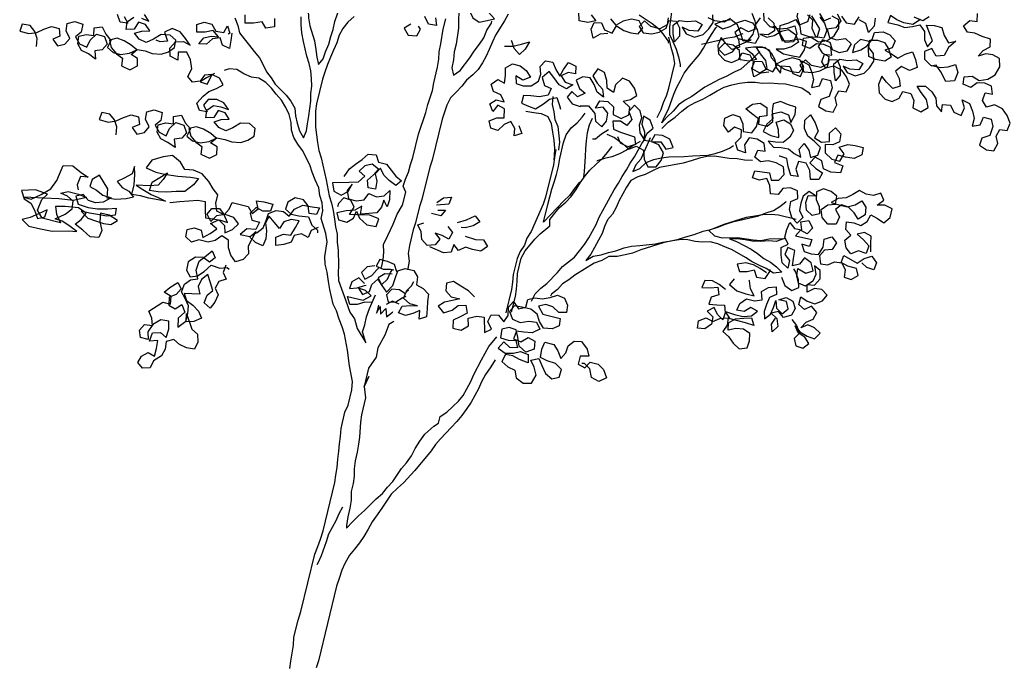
# Model space of a CAD drawing. Header units: inches. Extents: x 350994 to 353538, y 1581369 to 1583842.
# Drawn here: x 351258.71 to 351261.123, y 1582967.505 to 1582969.079 of the extents above; entities that cross this region are included whole.
import ezdxf

# ---------------------------------------------------------------- set-up
doc = ezdxf.new("R2010")
doc.units = ezdxf.units.IN
doc.header["$MEASUREMENT"] = 0
doc.linetypes.add('1', pattern=[0])
doc.layers.add('TREE', color=81, linetype='1')

# ---------------------------------------------------------------- blocks, each defined once
blk = doc.blocks.new('TREE_4')
at = {"color": 94}
for points in [[(696, 5814.8), (664.1, 5803.3), (638.1, 5780.2), (620.8, 5814.9), (626.6, 5846.7), (658.4, 5852.5), (678.6, 5826.4), (713.3, 5820.6), (724.9, 5855.3), (759.6, 5843.7), (791.4, 5840.8), (823.2, 5843.6), (837.7, 5872.5), (814.6, 5898.6), (779.9, 5898.6), (748.1, 5881.3), (722, 5858.2), (693.1, 5878.4)], [(606.4, 5875.6), (632.4, 5855.4), (600.6, 5840.9), (563, 5838.1), (551.4, 5875.7)], [(933.2, 5941.8), (936, 5910), (910, 5886.9), (869.5, 5887), (837.7, 5904.3), (820.3, 5875.4), (843.4, 5852.3), (881, 5858), (910, 5872.5), (936, 5895.6), (938.9, 5930.3), (970.7, 5936), (991, 5910), (999.6, 5875.3), (985.1, 5846.4), (970.7, 5881.1), (962, 5915.8), (982.3, 5941.8), (1017, 5944.6), (1051.7, 5956.2), (1083.5, 5947.5), (1071.9, 5915.7), (1034.3, 5909.9), (1002.5, 5915.7), (1025.6, 5892.6), (1063.2, 5886.8), (1097.9, 5907), (1115.3, 5935.9), (1126.9, 5967.7), (1118.3, 5999.5)], [(1196.3, 6002.3), (1173.2, 5979.2), (1132.7, 5976.3), (1100.9, 5982.2)], [(1280.2, 6045.6), (1300.4, 6016.7), (1314.9, 5984.9), (1285.9, 5964.6), (1248.3, 5973.3), (1228.1, 5947.3), (1251.2, 5921.3), (1262.7, 5889.5), (1233.8, 5872.2), (1202, 5892.4), (1176, 5912.7), (1170.2, 5875.1), (1181.7, 5840.4), (1213.5, 5820.1), (1245.3, 5817.2), (1271.3, 5837.4), (1280, 5869.2), (1314.7, 5869.2), (1335, 5843.2), (1337.8, 5811.4), (1375.4, 5802.6), (1401.4, 5828.6), (1387, 5860.5), (1358.1, 5883.6), (1335, 5906.8), (1369.7, 5915.4), (1401.5, 5898), (1424.6, 5874.9), (1436.2, 5843.1), (1462.2, 5822.8), (1459.3, 5854.6), (1494, 5860.4), (1514.2, 5834.3), (1548.9, 5828.5), (1554.7, 5863.2), (1537.4, 5895), (1572.1, 5886.3), (1592.3, 5857.4), (1606.7, 5828.5), (1606.7, 5793.8), (1638.5, 5808.2), (1644.3, 5842.9), (1679, 5842.8), (1693.5, 5813.9), (1690.5, 5773.4), (1658.7, 5753.2), (1655.8, 5721.4), (1690.5, 5709.8), (1722.3, 5712.7), (1731, 5747.4), (1716.6, 5776.3), (1725.3, 5808.1), (1757.1, 5811), (1762.9, 5845.7), (1742.7, 5874.6), (1716.7, 5897.7), (1679.1, 5906.5), (1647.3, 5889.1), (1624.2, 5912.3), (1627.1, 5947), (1658.9, 5949.8), (1647.3, 5981.7), (1615.5, 5987.5), (1583.7, 5981.7), (1560.6, 5955.7), (1525.9, 5961.5), (1523, 5993.3), (1554.8, 6004.9), (1589.5, 5993.3), (1624.2, 6007.7), (1650.3, 6033.7), (1661.9, 6071.3), (1653.2, 6106), (1621.4, 6114.7)], [(1329.4, 6060), (1338, 6028.2), (1369.8, 6007.9), (1413.2, 6007.9), (1445, 6019.4), (1473.9, 6036.7), (1491.2, 6004.9), (1485.4, 5967.3), (1450.7, 5955.8), (1418.9, 5990.5), (1392.9, 6013.7), (1372.7, 6005)], [(1411.3, 5814.8), (1379.5, 5803.3), (1353.4, 5780.2), (1336.1, 5814.9), (1341.9, 5846.7), (1373.7, 5852.5), (1393.9, 5826.4), (1428.6, 5820.6), (1440.2, 5855.3), (1474.9, 5843.7), (1506.7, 5840.8), (1538.5, 5843.6), (1553, 5872.5), (1529.9, 5898.6), (1495.2, 5898.6), (1463.4, 5881.3), (1437.3, 5858.2), (1408.4, 5878.4), (1394, 5907.4), (1359.3, 5913.2), (1321.7, 5904.5), (1289.9, 5893), (1321.7, 5875.6), (1347.7, 5855.4), (1315.9, 5840.9), (1278.3, 5838.1), (1266.8, 5875.7), (1235, 5893.1), (1194.5, 5890.2), (1177.1, 5861.3), (1208.9, 5841), (1237.8, 5864.1), (1252.3, 5893), (1304.4, 5933.5), (1272.6, 5919), (1255.3, 5948), (1232.2, 5982.7), (1200.4, 5997.2), (1168.6, 5982.7), (1136.7, 5962.5), (1174.3, 5950.9), (1203.2, 5968.3), (1229.3, 5991.4), (1258.2, 6008.7), (1292.9, 6005.8), (1318.9, 5982.6), (1333.3, 5953.7), (1324.6, 5921.9), (1292.8, 5919), (1255.2, 5924.8), (1292.8, 5927.7), (1307.3, 5959.5), (1307.4, 6000), (1321.8, 6034.7)], [(1353.7, 6043.3), (1382.6, 6025.9), (1394.1, 5994.1), (1370.9, 5971), (1336.2, 5965.2), (1368, 5959.4), (1397, 5973.9), (1423, 5999.9), (1451.9, 6014.3), (1486.6, 5999.8), (1506.8, 5970.9), (1480.8, 5944.9), (1451.9, 5927.6), (1420, 5918.9), (1454.7, 5907.3), (1489.4, 5907.3), (1527, 5910.1), (1538.6, 5944.8), (1538.6, 5982.4), (1506.8, 5985.3), (1469.2, 5968), (1437.4, 5959.4), (1417.2, 5988.3), (1411.5, 6023), (1446.2, 6043.2), (1472.2, 6063.4), (1495.3, 6040.3), (1506.9, 6008.5), (1544.5, 6005.5), (1579.2, 6011.3), (1582.1, 6048.9), (1535.9, 6095.2)], [(1570.6, 6098), (1596.6, 6077.8), (1613.9, 6048.8), (1608.1, 6014.2), (1573.4, 6011.3), (1550.3, 6043.1), (1544.5, 6077.8), (1515.6, 6095.2)], [(1564.8, 6112.5), (1590.8, 6086.4), (1616.8, 6106.7)], [(1640, 6129.8), (1663.1, 6103.7), (1648.6, 6069), (1613.9, 6054.6), (1631.2, 6022.8), (1663, 6019.9), (1700.6, 6034.3), (1729.5, 6016.9), (1717.9, 5982.2), (1689, 5967.8), (1657.2, 5973.6), (1639.9, 6002.6), (1605.2, 6005.5), (1593.6, 5973.7), (1616.7, 5950.5), (1648.5, 5941.8), (1651.3, 5910), (1625.3, 5886.9), (1584.8, 5887), (1553, 5904.3), (1535.7, 5875.4), (1558.8, 5852.3), (1596.4, 5858), (1625.3, 5872.5), (1651.3, 5895.6), (1654.3, 5930.3), (1686.1, 5936), (1706.3, 5910), (1714.9, 5875.3), (1700.4, 5846.4), (1686, 5881.1), (1677.4, 5915.8), (1697.6, 5941.8), (1732.3, 5944.6), (1767, 5956.2), (1798.8, 5947.5), (1787.2, 5915.7), (1749.6, 5909.9), (1717.8, 5915.7), (1741, 5892.6), (1778.5, 5886.8), (1813.3, 5907), (1830.6, 5935.9), (1842.2, 5967.7), (1833.6, 5999.5), (1807.6, 6019.8), (1804.7, 6051.6), (1836.5, 6060.2), (1868.3, 6057.3), (1891.4, 6034.1), (1911.6, 6002.3), (1888.5, 5979.2), (1848, 5976.3), (1816.2, 5982.2), (1807.6, 6014), (1801.8, 6045.8), (1764.2, 6045.8), (1744, 6016.9), (1743.9, 5982.2), (1775.8, 6002.4), (1798.9, 6025.5), (1813.4, 6057.3), (1816.3, 6089.1), (1851, 6100.7), (1882.8, 6094.9), (1911.7, 6074.6), (1905.9, 6042.8), (1877, 6025.5), (1908.8, 6016.8), (1940.6, 6005.2), (1966.6, 6028.3), (1995.5, 6045.6), (2015.7, 6016.7), (2030.2, 5984.9), (2001.2, 5964.6), (1963.7, 5973.3), (1943.4, 5947.3), (1966.5, 5921.3), (1978, 5889.5), (1949.1, 5872.2), (1917.3, 5892.4), (1891.3, 5912.7), (1885.5, 5875.1), (1897, 5840.4), (1928.8, 5820.1), (1960.6, 5817.2), (1986.7, 5837.4), (1995.4, 5869.2), (2030.1, 5869.2), (2050.3, 5843.2), (2053.1, 5811.4), (2090.7, 5802.6), (2116.8, 5828.6), (2102.3, 5860.5), (2073.4, 5883.6), (2050.3, 5906.8), (2085, 5915.4), (2116.8, 5898), (2139.9, 5874.9), (2151.5, 5843.1), (2177.5, 5822.8), (2174.6, 5854.6), (2209.3, 5860.4), (2229.5, 5834.3), (2264.2, 5828.5), (2270, 5863.2), (2252.7, 5895), (2287.4, 5886.3), (2307.6, 5857.4), (2322, 5828.5), (2322, 5793.8), (2353.8, 5808.2), (2359.6, 5842.9), (2394.3, 5842.8), (2408.8, 5813.9), (2405.8, 5773.4), (2374, 5753.2), (2371.1, 5721.4), (2405.8, 5709.8), (2437.6, 5712.7), (2446.3, 5747.4), (2431.9, 5776.3), (2440.6, 5808.1), (2472.4, 5811), (2478.2, 5845.7), (2458, 5874.6), (2432, 5897.7), (2394.4, 5906.5), (2362.6, 5889.1), (2339.5, 5912.3), (2342.4, 5947), (2374.2, 5949.8), (2362.7, 5981.7), (2330.9, 5987.5), (2299.1, 5981.7), (2275.9, 5955.7), (2241.2, 5961.5), (2238.4, 5993.3), (2270.2, 6004.9), (2304.9, 5993.3), (2339.6, 6007.7), (2365.6, 6033.7), (2377.2, 6071.3), (2368.6, 6106), (2336.8, 6114.7), (2305, 6111.8), (2276, 6094.5), (2290.5, 6123.4), (2316.6, 6146.5), (2310.8, 6178.3), (2273.2, 6181.2), (2238.5, 6187.1), (2206.7, 6184.2), (2183.6, 6207.3), (2203.9, 6236.2), (2235.7, 6239.1), (2229.9, 6273.8)], [(1660.2, 6124), (1686.2, 6100.8), (1723.8, 6103.7), (1735.4, 6138.4)], [(1804.8, 6149.9), (1807.7, 6115.2), (1790.3, 6083.4), (1770.1, 6118.1), (1738.3, 6126.8)], [(2030.4, 6210.4), (2007.2, 6187.3), (1966.8, 6193.1)], [(1995.7, 6190.2), (1969.6, 6161.3), (1929.1, 6158.4), (1897.3, 6164.2), (1865.5, 6175.8), (1862.6, 6144), (1906, 6144), (1937.8, 6141.1), (1969.6, 6152.6), (1998.5, 6167), (2024.5, 6143.9), (2033.2, 6109.2), (2053.4, 6083.1), (2067.9, 6112), (2047.7, 6143.9), (2027.5, 6172.8), (2059.3, 6178.5), (2094, 6178.5), (2111.3, 6146.7), (2137.3, 6120.6), (2166.2, 6135.1), (2143, 6100.4), (2131.4, 6062.8), (2099.6, 6051.3), (2073.6, 6080.2), (2044.7, 6060), (2053.3, 6028.2), (2085.1, 6007.9), (2128.5, 6007.9), (2160.3, 6019.4), (2189.2, 6036.7), (2206.6, 6004.9), (2200.7, 5967.3), (2166, 5955.8), (2134.3, 5990.5), (2108.3, 6013.7), (2088, 6005)], [(1526, 6097.4), (1523.1, 6065.6), (1494.2, 6045.4), (1474, 6077.2), (1474, 6111.9), (1505.8, 6120.6), (1508.7, 6152.4), (1482.7, 6152.4)], [(-44.3, 5705.6), (-32.8, 5673.8), (-67.5, 5671), (-90.6, 5699.9)], [(941.9, 5967.8), (947.6, 5904.2), (956.2, 5872.4), (976.4, 5846.4), (999.5, 5817.4), (1016.9, 5788.5), (1031.3, 5756.7), (1034.2, 5748)], [(808.8, 5924.6), (872.4, 5901.4), (904.2, 5886.9), (933.1, 5863.8), (959.1, 5840.6), (959.1, 5834.8)], [(1352.4, 5892.3), (1332.1, 5857.6), (1291.6, 5799.8), (1265.5, 5779.6), (1236.6, 5753.6), (1210.5, 5733.4), (1158.4, 5687.2), (1112.1, 5635.2), (1089, 5612.1), (1065.8, 5586.1), (1048.5, 5554.3), (1028.2, 5522.5), (1013.7, 5493.6), (1019.5, 5525.4), (1028.2, 5557.2), (1034.1, 5626.6), (1039.9, 5658.4), (1048.6, 5690.2), (1057.3, 5724.9), (1071.8, 5759.6), (1100.7, 5817.4), (1112.3, 5849.1), (1121, 5880.9), (1132.6, 5915.6), (1144.2, 5947.4), (1147.1, 5953.2)], [(1262.8, 5950.2), (1230.9, 5927.1), (1196.2, 5912.7), (1164.4, 5895.4), (1100.8, 5863.6)], [(256.5, 5795), (247.8, 5763.2), (224.6, 5693.8), (218.8, 5662), (212.9, 5627.3), (207.1, 5595.5), (198.4, 5563.7), (186.8, 5532), (169.5, 5503.1), (149.2, 5474.2), (134.7, 5445.3), (117.3, 5413.5), (100, 5384.6), (91.2, 5349.9), (85.4, 5286.3), (85.2, 5104.1), (82.3, 5072.3), (82.2, 4927.8), (79.3, 4896), (79.2, 4823.7), (76.3, 4791.9), (76.2, 4722.5), (79.1, 4687.8), (90.6, 4656), (93.5, 4624.2), (93.5, 4618.4)], [(987.7, 5511), (996.4, 5548.6), (999.3, 5580.4), (1005.1, 5612.2), (1008.1, 5646.9), (1008.2, 5756.7), (993.7, 5788.5), (976.4, 5820.4), (956.2, 5860.9)], [(-888.8, 5501.1), (-868.6, 5472.2), (-854.1, 5443.3), (-828.1, 5423), (-799.2, 5399.9), (-773.2, 5379.6), (-744.3, 5359.3), (-721.2, 5333.3), (-701, 5307.2), (-675, 5287), (-651.9, 5263.8), (-594.1, 5229.1), (-568.1, 5208.8), (-545, 5182.8), (-533.5, 5151), (-519, 5122), (-501.7, 5093.1), (-478.6, 5067.1), (-472.8, 5098.9), (-475.6, 5130.7), (-478.5, 5165.4), (-484.2, 5229), (-492.9, 5260.8), (-495.7, 5292.6), (-504.4, 5324.4), (-515.9, 5356.2), (-530.3, 5385.2), (-547.7, 5414.1), (-576.5, 5471.9), (-591, 5506.6), (-602.5, 5541.3), (-611.1, 5573.2)], [(-628.3, 5735.1), (-625.5, 5703.3), (-608.2, 5671.5), (-599.5, 5639.6), (-588, 5607.8), (-579.3, 5576), (-564.9, 5544.2), (-530.3, 5486.3), (-515.8, 5451.6), (-504.3, 5419.8), (-489.9, 5390.9), (-475.4, 5419.8), (-472.5, 5451.6), (-466.6, 5486.3), (-466.6, 5521), (-463.7, 5552.8), (-463.7, 5587.5), (-460.7, 5622.2), (-457.8, 5654), (-457.8, 5688.7), (-463.5, 5720.5), (-475.1, 5752.3), (-483.7, 5784.1), (-489.5, 5792.8)], [(48.3, 5786.5), (48.2, 5751.8), (54, 5720), (62.6, 5685.3), (68.4, 5615.9), (68.3, 5581.2), (74.1, 5546.5), (74, 5511.8), (88.5, 5482.9), (111.6, 5508.9), (140.6, 5572.5), (152.2, 5604.3), (166.7, 5638.9), (178.3, 5670.7), (184.1, 5705.4), (195.7, 5740.1), (195.7, 5748.8)], [(91.6, 5769.1), (111.8, 5743.1), (143.6, 5731.5), (175.5, 5745.9), (204.4, 5760.3), (172.6, 5783.5), (140.8, 5786.4), (109, 5798), (80.1, 5780.7), (74.3, 5777.8)], [(-388.5, 5627.9), (-408.7, 5599), (-423.2, 5567.2), (-431.9, 5535.4), (-434.8, 5500.7), (-440.6, 5466), (-446.5, 5434.2), (-452.3, 5399.5), (-455.2, 5364.8), (-458.1, 5333), (-458.2, 5223.2), (-455.4, 5191.4), (-446.7, 5159.6), (-438.1, 5124.8), (-415, 5061.2), (-400.6, 5029.4), (-383.2, 5000.5), (-340, 4913.7), (-311.1, 4850.1), (-293.8, 4821.1), (-279.3, 4792.2), (-264.9, 4757.5), (-253.4, 4725.7), (-239, 4696.8), (-230.3, 4662.1), (-218.8, 4630.2), (-201.5, 4566.6), (-195.7, 4534.8), (-187.1, 4503), (-135.1, 4424.9), (-135.1, 4424.9), (-106.2, 4381.5), (-80.2, 4358.3), (-60, 4320.7), (-8, 4268.6), (-34, 4312), (-31.1, 4343.8), (-31.1, 4378.5), (-28.1, 4416.1), (-16.5, 4479.7)], [(1019.5, 5470.5), (1039.7, 5502.3), (1062.9, 5531.1), (1086.1, 5562.9), (1106.3, 5588.9), (1132.4, 5612), (1161.3, 5635.1), (1187.3, 5658.3), (1213.4, 5684.2), (1239.4, 5707.4), (1268.4, 5724.7), (1300.2, 5739.1), (1332, 5750.6), (1363.8, 5759.3), (1395.6, 5762.1), (1427.4, 5770.8), (1462.1, 5776.5), (1493.9, 5782.3), (1566.2, 5782.2), (1598, 5770.6), (1609.6, 5762)], [(-721, 5538.6), (-712.4, 5503.9), (-747.1, 5489.4), (-770.2, 5512.6), (-804.9, 5498.2), (-839.6, 5489.5), (-848.3, 5524.2)], [(-19.3, 4601.1), (-19.3, 4635.8), (-25, 4667.6), (-33.7, 4699.5), (-25, 4742.8), (-13.3, 4794.9), (-7.5, 4841.1), (7, 4884.5), (7, 4942.3), (-10.3, 4965.4), (-7.4, 4997.2), (-1.6, 5029), (-1.5, 5063.7), (1.4, 5095.5), (1.5, 5199.6), (4.4, 5231.4), (7.3, 5266.1), (10.2, 5297.9), (10.3, 5332.6), (16.1, 5396.2), (13.3, 5430.9), (13.3, 5500.3), (10.5, 5535), (4.7, 5566.8), (4.7, 5601.5), (-1, 5665.1), (-0.9, 5711.4)], [(273.7, 5656.2), (308.4, 5664.8), (343.1, 5682.2), (374.9, 5699.5), (363.3, 5664.8), (345.9, 5635.9), (317.1, 5656.2), (299.7, 5685.1), (296.8, 5685.1)], [(2022.5, 5163.1), (2013.8, 5197.8), (2008.1, 5229.6), (1976.3, 5238.3), (1947.3, 5223.9), (1979.1, 5206.5), (2008, 5186.2), (2005.1, 5151.5), (1970.4, 5154.4), (1941.5, 5134.2), (1915.5, 5154.5), (1901.1, 5186.3), (1921.3, 5212.3), (1895.3, 5232.6), (1889.6, 5264.4), (1921.4, 5267.3), (1953.2, 5264.3), (1976.3, 5287.4), (1985, 5319.2), (2016.8, 5310.5), (2048.6, 5298.9), (2068.9, 5327.8), (2068.9, 5365.4), (2034.2, 5374.1), (2002.4, 5365.5), (2025.6, 5394.4), (2005.4, 5420.4), (1976.4, 5403.1), (1944.6, 5400.2), (1912.8, 5408.9), (1889.7, 5385.8), (1863.6, 5365.6), (1831.8, 5354.1), (1805.8, 5331), (1840.5, 5328), (1878.1, 5328), (1909.9, 5345.3), (1933, 5368.4), (1956.1, 5345.3), (1961.9, 5313.5), (1935.8, 5287.5), (1912.7, 5310.6), (1883.8, 5328), (1852, 5330.9), (1831.8, 5304.9), (1854.9, 5278.9), (1849.1, 5244.2), (1814.4, 5235.5), (1782.6, 5258.7), (1771, 5290.5), (1794.2, 5316.5), (1826, 5328.1), (1823.1, 5362.8), (1794.3, 5377.2), (1759.6, 5380.2), (1733.5, 5359.9), (1739.3, 5328.1), (1759.5, 5302.1), (1768.1, 5270.3), (1739.2, 5255.9), (1710.3, 5273.2), (1698.8, 5305), (1701.7, 5336.8), (1733.5, 5342.6), (1701.7, 5354.2), (1681.4, 5328.2), (1678.5, 5296.4), (1681.4, 5264.6), (1701.6, 5238.5), (1684.2, 5209.6), (1655.3, 5227), (1638, 5258.8), (1635.2, 5293.5), (1661.2, 5313.8), (1652.5, 5345.6), (1620.7, 5351.4), (1588.9, 5339.8), (1574.5, 5310.9), (1542.6, 5305.2), (1531.1, 5339.9), (1510.9, 5365.9), (1482, 5351.5), (1450.2, 5354.4), (1453.1, 5386.2), (1516.7, 5392), (1531.1, 5363), (1562.9, 5371.7), (1580.3, 5400.6), (1568.8, 5432.4), (1534.1, 5441.1), (1499.4, 5441.1), (1467.6, 5429.6), (1438.7, 5444.1), (1444.5, 5475.9), (1476.3, 5478.7), (1464.8, 5510.5), (1430.1, 5522.1), (1395.4, 5519.3), (1383.8, 5484.6), (1395.3, 5452.8), (1360.6, 5455.7), (1343.3, 5484.6), (1360.7, 5513.5), (1354.9, 5545.3), (1323.1, 5548.3), (1302.9, 5522.3), (1276.9, 5545.4), (1274, 5577.2), (1302.9, 5600.3), (1334.7, 5597.4), (1355, 5571.4), (1363.6, 5539.5), (1401.2, 5542.4), (1415.7, 5574.2), (1415.7, 5608.9), (1381, 5623.4), (1352.1, 5637.9), (1375.3, 5663.9), (1407.1, 5675.4), (1438.9, 5663.8), (1447.5, 5629.1), (1415.7, 5617.6), (1421.5, 5585.8), (1459.1, 5585.7), (1479.3, 5611.7), (1467.8, 5643.5), (1502.5, 5660.9), (1537.2, 5655), (1554.5, 5626.1), (1566.1, 5663.7), (1560.3, 5695.5), (1522.8, 5698.4), (1491, 5704.2), (1462, 5686.9), (1464.9, 5655.1), (1476.4, 5623.3), (1456.2, 5594.4), (1447.5, 5559.7), (1485, 5551), (1519.7, 5551), (1511.1, 5582.8), (1493.8, 5611.7), (1522.7, 5629), (1554.5, 5620.3), (1574.7, 5594.3), (1566, 5562.5), (1542.9, 5533.6), (1511, 5527.8), (1479.2, 5525), (1508.1, 5504.7), (1539.9, 5510.5), (1571.7, 5513.3), (1600.6, 5498.9), (1632.4, 5490.1), (1618, 5522), (1632.5, 5550.9), (1658.5, 5527.7), (1672.9, 5498.8), (1701.9, 5516.1), (1704.8, 5550.8), (1673, 5571.1), (1641.2, 5585.6), (1618.1, 5614.5), (1612.3, 5649.2), (1629.7, 5678.1), (1658.6, 5649.1), (1678.8, 5617.3), (1670.1, 5585.5), (1704.8, 5573.9), (1736.6, 5585.5), (1728, 5620.2), (1748.2, 5649.1), (1777.1, 5628.8), (1780, 5594.1), (1754, 5573.9), (1722.1, 5568.1), (1730.8, 5533.4), (1765.5, 5513.2), (1800.2, 5513.1), (1811.8, 5547.8), (1782.9, 5571), (1817.6, 5591.2), (1849.4, 5594), (1884.1, 5594), (1886.9, 5562.2), (1858, 5539.1), (1820.4, 5536.2), (1785.7, 5536.3), (1779.9, 5501.6), (1817.5, 5495.8), (1814.6, 5464), (1774.1, 5458.2), (1739.4, 5464), (1725, 5495.8), (1693.2, 5504.5), (1675.8, 5475.7), (1707.6, 5458.3), (1739.4, 5446.7), (1730.7, 5414.9), (1696, 5406.2), (1684.4, 5443.8), (1661.3, 5469.9), (1626.6, 5469.9), (1623.7, 5435.2), (1641, 5406.3), (1609.2, 5403.4), (1589, 5438.1), (1574.6, 5470), (1542.8, 5472.9), (1539.9, 5472.9)], [(-1693, 5180.2), (-1698.6, 5214.5), (-1715.4, 5242.2), (-1740.7, 5261.6), (-1775.9, 5260), (-1779.2, 5227.8), (-1739, 5226.4), (-1706.5, 5240), (-1679.7, 5260.7), (-1650.5, 5279.9), (-1616.8, 5279.1), (-1605.6, 5248.1), (-1632.4, 5227.4), (-1606.1, 5204), (-1576, 5219.1), (-1561.5, 5247.6), (-1584.6, 5275.9), (-1587.8, 5308.7), (-1557.7, 5323.9), (-1521.6, 5321.6), (-1519.9, 5286.3), (-1539.3, 5261), (-1514.6, 5235.1), (-1481.6, 5227.9), (-1474.4, 5260.9), (-1454.3, 5292.7), (-1418.1, 5290.4), (-1399, 5261.2), (-1413.5, 5232.8), (-1444.5, 5221.6), (-1432.4, 5186.6), (-1467.3, 5201.8), (-1500.4, 5209), (-1522.6, 5233.3), (-1525.8, 5266.1), (-1495.7, 5281.3), (-1462.9, 5284.5), (-1470.1, 5316.4), (-1437.6, 5330), (-1414.4, 5301.7), (-1386.6, 5280.7), (-1393.8, 5247.7), (-1365.4, 5233.1), (-1331.7, 5232.4), (-1295.1, 5246.9), (-1268.4, 5267.6), (-1296.8, 5282.1), (-1330.8, 5293.3), (-1362.9, 5296.6), (-1393, 5281.4), (-1377.9, 5251.3), (-1350.1, 5230.3), (-1320.1, 5218.2), (-1316.9, 5185.4), (-1277.4, 5177.5), (-1249.1, 5200.7), (-1256.3, 5232.6), (-1287.8, 5242.3), (-1266.8, 5270), (-1231.6, 5271.7), (-1199.4, 5268.5), (-1161.1, 5275), (-1133.4, 5291.8), (-1111.5, 5315.6), (-1114.7, 5348.4), (-1143.2, 5362.9), (-1181.5, 5356.4), (-1208.9, 5329.2), (-1235.7, 5308.5), (-1268.8, 5315.7), (-1294.1, 5335.2), (-1266.4, 5351.9), (-1233, 5361.5), (-1256.8, 5383.4), (-1288.9, 5386.6), (-1300.1, 5352.6), (-1333.6, 5343), (-1336.8, 5375.8), (-1313.4, 5402.1)], [(-1280.6, 5405.3), (-1246, 5400.5), (-1272.2, 5423.9)], [(-1355.7, 5394.6), (-1333.5, 5370.3), (-1366.3, 5367.1), (-1385.4, 5396.3)], [(652.3, 5482.4), (687, 5491), (721.7, 5465), (733.2, 5433.1), (765, 5415.8), (779.5, 5444.7), (776.6, 5479.4), (750.6, 5499.6), (718.8, 5488.1), (730.4, 5522.8), (765.1, 5528.5), (794, 5511.2), (799.7, 5479.3), (837.3, 5470.6), (866.2, 5493.7), (863.4, 5525.5), (828.7, 5545.8), (857.6, 5560.2), (880.8, 5583.4), (863.5, 5612.3), (834.6, 5635.4), (802.8, 5641.3), (779.6, 5606.6), (779.6, 5571.9), (747.8, 5583.5), (739.1, 5615.3), (721.8, 5647.1), (690, 5655.8), (675.5, 5621.1), (701.5, 5595.1), (730.4, 5574.8), (742, 5543), (710.2, 5557.5), (690, 5586.4), (666.9, 5609.6), (635, 5606.7), (609, 5586.5), (632.1, 5554.7), (661, 5540.2), (632.1, 5517.1), (603.2, 5534.5), (588.7, 5505.6), (617.6, 5482.4), (649.4, 5479.5), (655.2, 5479.5)], [(-142.7, 5653.7), (-165.8, 5630.6), (-142.7, 5604.5), (-105.1, 5610.3), (-96.4, 5642.1), (-108, 5653.7)], [(415.1, 5338), (435.3, 5306.2), (406.3, 5288.9), (400.6, 5320.7), (377.5, 5346.7), (351.4, 5326.5), (331.2, 5294.7), (299.4, 5297.7), (284.9, 5326.6), (313.9, 5346.8), (345.7, 5355.4), (337, 5393), (305.3, 5401.7), (290.8, 5369.9), (270.6, 5398.9), (293.7, 5422), (328.4, 5422), (308.2, 5448), (273.5, 5453.8), (256.2, 5482.7), (279.3, 5508.7), (311.1, 5500), (308.3, 5534.7), (299.6, 5566.5), (325.7, 5589.6), (360.4, 5589.6), (389.3, 5575.1), (415.3, 5552), (386.3, 5531.8), (351.6, 5543.4), (360.3, 5511.6), (392.1, 5508.6), (426.8, 5517.3), (452.8, 5543.3), (455.8, 5575.1), (444.2, 5606.9), (461.6, 5635.8), (493.4, 5638.6), (513.6, 5609.7), (536.7, 5586.6), (545.4, 5618.4), (559.9, 5653), (594.6, 5644.3), (600.4, 5612.5), (568.6, 5609.7), (542.5, 5589.5), (565.6, 5566.3), (600.3, 5563.4), (577.2, 5540.3), (542.5, 5549), (513.6, 5575), (487.6, 5595.3), (464.4, 5563.5), (481.7, 5531.7), (513.5, 5525.9), (507.7, 5494.1), (473, 5479.6), (435.4, 5473.9), (403.6, 5468.1), (403.6, 5433.4), (435.4, 5427.6), (467.2, 5424.7), (496.1, 5453.6), (516.4, 5479.6), (545.3, 5494), (565.5, 5462.2), (574.2, 5447.7)], [(793.9, 5389.7), (828.6, 5383.9), (869, 5366.5), (900.8, 5349.1), (929.7, 5369.4), (964.4, 5360.7), (976, 5323.1), (999.1, 5294.1), (1033.8, 5302.8), (1048.3, 5334.6), (1051.2, 5369.2), (1022.3, 5398.2), (990.5, 5404), (1028.1, 5412.6), (1057, 5386.6), (1085.9, 5401), (1062.8, 5432.8), (1028.1, 5441.5), (996.3, 5435.8), (987.6, 5404), (955.8, 5401.1), (961.6, 5435.8), (981.9, 5461.8), (961.7, 5493.7), (929.9, 5502.4), (929.8, 5467.7), (950, 5438.7), (955.8, 5406.9), (932.7, 5430.1), (921.2, 5461.9), (924.1, 5493.7), (909.6, 5522.6), (880.7, 5540), (863.4, 5508.2), (883.6, 5476.4), (869.1, 5447.5), (837.3, 5459.1), (805.5, 5450.4), (817, 5418.6), (848.8, 5412.8), (912.4, 5407), (924, 5375.1), (895, 5357.8), (860.4, 5366.5), (843, 5389.7)], [(528, 5494.1), (533.7, 5459.4), (548.1, 5430.4), (559.7, 5398.6), (579.9, 5372.6), (603, 5308.9), (605.8, 5277.1), (605.8, 5274.2)], [(-885.9, 5434.6), (-883.1, 5402.8), (-880.2, 5368.1), (-912, 5373.9), (-929.3, 5402.9), (-961.1, 5391.3), (-981.4, 5362.4), (-1013.2, 5356.7), (-998.7, 5385.6), (-969.8, 5400), (-938, 5405.8), (-966.9, 5426), (-998.7, 5411.6), (-1033.4, 5403), (-1042.1, 5434.8), (-1013.1, 5452.1), (-978.4, 5452.1), (-955.3, 5426), (-920.6, 5428.9), (-911.9, 5460.7), (-894.6, 5431.7), (-900.4, 5426)], [(727.2, 5161.4), (712.7, 5129.6), (698.2, 5094.9), (680.8, 5066), (617.1, 4956.2), (617.2, 5034.3), (617.2, 5103.6), (620.2, 5135.4), (623.1, 5170.1), (623.1, 5204.8), (620.3, 5239.5), (620.3, 5311.8), (623.2, 5346.5), (637.7, 5381.2), (658, 5407.2), (672.5, 5436.1), (681.2, 5456.3)], [(715.9, 5441.8), (710, 5410), (710, 5375.3), (712.9, 5340.6), (718.6, 5308.8), (724.4, 5274.1), (735.9, 5210.5), (738.8, 5187.4)], [(978.9, 5418.5), (973.1, 5386.7), (967.3, 5352), (961.5, 5320.2), (947, 5291.3), (941.2, 5259.5), (967.2, 5279.7), (987.5, 5311.5), (1016.4, 5331.7), (1045.4, 5346.1), (1077.2, 5357.7), (1140.8, 5374.9), (1175.5, 5386.5), (1239.1, 5403.8), (1268.1, 5418.2), (1297, 5435.5), (1323, 5455.7), (1337.5, 5470.2)], [(429.6, 5404.5), (464.3, 5407.4), (496.1, 5410.2), (527.9, 5404.4), (548.1, 5378.4), (562.5, 5343.7), (577, 5311.9), (588.5, 5277.1), (594.2, 5245.3), (597.1, 5228)], [(645.7, 4612.1), (654.4, 4646.8), (671.8, 4675.7), (692, 4701.7), (726.8, 4759.5), (741.3, 4788.4), (781.8, 4840.4), (810.8, 4904), (822.4, 4935.8), (839.8, 4999.4), (845.6, 5034), (863, 5097.6), (871.7, 5132.3), (880.4, 5164.1), (892, 5195.9), (900.7, 5227.7), (912.3, 5259.5), (921, 5291.3), (932.6, 5323.1), (950, 5386.7), (958.7, 5409.8)], [(796.8, 5410), (770.7, 5384), (750.5, 5358), (738.9, 5355.1)], [(1432.9, 5426.7), (1398.2, 5421), (1366.4, 5418.1), (1331.7, 5412.4), (1268.1, 5406.6), (1236.2, 5398), (1207.3, 5383.6), (1178.4, 5366.2), (1143.7, 5346), (1048.2, 5302.7), (1022.2, 5282.5), (996.1, 5259.4), (967.2, 5242.1), (941.2, 5219), (929.6, 5187.2), (912.2, 5123.6), (906.4, 5091.8), (897.7, 5060), (883.2, 5031.1), (877.4, 4999.3), (874.4, 4967.5), (865.7, 4935.7), (857, 4901), (848.3, 4869.2), (833.8, 4837.4), (859.9, 4863.4), (891.7, 4877.9), (920.6, 4895.2), (949.6, 4909.6), (981.4, 4929.8), (1010.3, 4944.3), (1045, 4955.8), (1108.6, 4978.9), (1137.6, 4993.3), (1172.3, 5007.7), (1201.2, 5022.2), (1230.1, 5039.5), (1262, 5056.8), (1296.7, 5079.9), (1325.6, 5094.3), (1354.5, 5111.6), (1383.5, 5131.9), (1415.3, 5152.1), (1447.1, 5166.5), (1478.9, 5183.8), (1510.7, 5198.2), (1542.6, 5221.3), (1571.5, 5238.7), (1594.6, 5261.8), (1614.9, 5287.8), (1614.9, 5290.7)], [(-1269.1, 4889.2), (-1274.7, 4923.6), (-1291.5, 4951.3), (-1316.8, 4970.7), (-1352.1, 4969), (-1355.3, 4936.9), (-1315.1, 4935.4), (-1282.6, 4949.1), (-1255.8, 4969.8), (-1226.6, 4988.9), (-1192.9, 4988.2), (-1181.7, 4957.2), (-1208.5, 4936.4), (-1182.2, 4913), (-1152.1, 4928.2), (-1137.6, 4956.6), (-1160.7, 4984.9), (-1163.9, 5017.8), (-1133.8, 5032.9), (-1097.7, 5030.6), (-1096, 4995.4), (-1115.4, 4970), (-1090.7, 4944.1), (-1057.7, 4936.9), (-1050.5, 4970), (-1030.4, 5001.8), (-994.2, 4999.5), (-975.1, 4970.2), (-989.6, 4941.8), (-1020.6, 4930.6), (-1008.5, 4895.6), (-1043.4, 4910.8), (-1076.5, 4918), (-1098.7, 4942.3), (-1101.9, 4975.2), (-1071.8, 4990.3), (-1039, 4993.5), (-1046.2, 5025.5), (-1013.7, 5039.1), (-990.5, 5010.8), (-962.7, 4989.8), (-969.9, 4956.7), (-941.5, 4942.2), (-907.8, 4941.4), (-871.3, 4955.9), (-844.5, 4976.7), (-872.9, 4991.2), (-906.9, 5002.4), (-939, 5005.6), (-969.2, 4990.4), (-954, 4960.3), (-926.2, 4939.4), (-896.2, 4927.3), (-893, 4894.4), (-853.5, 4886.6), (-825.2, 4909.7), (-832.4, 4941.7), (-863.9, 4951.3), (-842.9, 4979.1), (-807.7, 4980.8), (-775.5, 4977.5), (-737.2, 4984.1), (-709.5, 5000.8), (-687.6, 5024.6), (-690.9, 5057.4), (-719.3, 5072), (-757.6, 5065.4), (-785, 5038.3), (-811.8, 5017.6), (-844.9, 5024.8), (-870.2, 5044.2), (-842.5, 5060.9), (-809.1, 5070.6), (-832.9, 5092.4), (-865.1, 5095.7), (-876.3, 5061.7), (-909.7, 5052.1), (-912.9, 5084.9), (-889.5, 5111.1), (-856.7, 5114.3), (-822.1, 5109.6), (-848.3, 5133), (-881.4, 5140.2), (-917.3, 5132.1), (-931.8, 5103.7), (-909.6, 5079.3), (-942.4, 5076.1), (-961.5, 5105.3), (-942.4, 5141.1), (-922.9, 5166.4), (-893.7, 5185.6), (-869.4, 5207.9), (-891.7, 5232.2), (-927.2, 5240.9), (-958.2, 5229.8), (-970.3, 5199.8), (-1001.3, 5188.6), (-1026.6, 5208), (-1017.9, 5243.5), (-1032.4, 5280.1), (-1055.6, 5308.4), (-1091.5, 5300.3), (-1085.8, 5265.9), (-1121.3, 5274.7), (-1131, 5308.1), (-1113.3, 5341.5), (-1079.9, 5351.1), (-1048.4, 5341.4), (-1074.6, 5364.9), (-1104.8, 5387.4), (-1141.9, 5393.7), (-1170.2, 5370.5), (-1147.7, 5335.8), (-1178.7, 5324.6), (-1196.4, 5329)], [(941.3, 5392.5), (915.3, 5369.4), (892.1, 5343.4), (866.1, 5320.3), (837.2, 5300.1), (808.2, 5285.6), (779.3, 5268.3), (779.3, 5265.4)], [(573.4, 4545.7), (573.4, 4615.1), (570.6, 4646.9), (564.8, 4681.6), (559.1, 4713.4), (559.1, 4782.8), (567.8, 4817.4), (596.8, 4875.2), (614.2, 4904.1), (646, 4947.5), (640.3, 4973.5), (654.7, 5005.3), (669.2, 5034.2), (689.5, 5063.1), (706.9, 5092), (721.3, 5126.7), (730.1, 5158.5), (744.5, 5193.2), (759, 5222.1), (779.3, 5253.8), (799.6, 5282.7), (814, 5311.6), (828.5, 5343.4)], [(2.2, 2823), (-0.7, 2854.8), (-6.4, 2924.2), (-12.1, 2958.9), (-12.1, 3034), (-9.1, 3074.5), (-8.9, 3329), (-3.1, 3363.6), (-0.2, 3398.3), (2.8, 3435.9), (3, 3649.9), (0.1, 3681.7), (-2.8, 3716.4), (-8.5, 3751.1), (-11.4, 3785.8), (-17.1, 3817.6), (-20, 3849.4), (-25.7, 3884.1), (-25.7, 3956.4), (-19.9, 3988.2), (-19.8, 4057.6), (-25.6, 4092.3), (-54.4, 4155.9), (-77.5, 4219.5), (-106.3, 4283.2), (-123.7, 4312.1), (-143.9, 4341), (-164.1, 4372.9), (-184.3, 4398.9), (-213.2, 4456.8), (-227.6, 4488.6), (-242, 4526.2), (-259.3, 4558), (-268, 4589.8), (-273.7, 4653.4), (-288.1, 4688.1), (-322.8, 4746), (-322.7, 4780.7), (-334.3, 4812.5), (-351.6, 4841.4), (-363.1, 4873.2), (-386.2, 4902.2), (-406.4, 4931.1), (-423.8, 4960), (-470, 5012.1), (-496, 5035.3), (-519.1, 5058.4), (-536.4, 5087.4), (-545, 5119.2), (-562.4, 5151), (-582.6, 5177), (-608.6, 5203.1), (-637.5, 5223.3), (-663.5, 5243.6), (-692.4, 5261), (-727.1, 5272.6), (-758.9, 5269.7), (-793.6, 5275.5), (-828.2, 5287.1), (-860.1, 5281.4), (-880.3, 5269.8)], [(594.3, 5274.3), (597.1, 5239.6), (600, 5207.7), (599.9, 5063.2), (596.9, 5031.4), (573.7, 4904.2), (562.1, 4872.4), (559.2, 4840.6), (547.6, 4808.8), (541.8, 4777), (541.7, 4704.7), (547.5, 4672.9), (550.3, 4641.1), (550.2, 4537)], [(-917.9, 5246.7), (-946.8, 5220.7), (-970, 5197.6), (-938.2, 5194.7), (-926.6, 5240.9)], [(1759, 4799), (1785, 4778.7), (1805.2, 4749.8), (1787.9, 4720.9), (1802.3, 4692), (1834.1, 4689.1), (1854.4, 4715.1), (1831.3, 4738.2), (1799.5, 4749.8), (1779.2, 4775.9), (1805.2, 4755.6), (1839.9, 4744), (1874.6, 4741.1), (1892, 4770), (1863.1, 4787.4), (1831.3, 4793.2), (1805.3, 4772.9), (1822.6, 4801.8), (1848.7, 4822.1), (1857.4, 4853.9), (1828.5, 4874.1), (1802.4, 4853.9), (1773.5, 4868.4), (1773.6, 4903.1), (1805.4, 4891.5), (1840.1, 4888.6), (1869, 4908.8), (1883.5, 4937.7), (1854.6, 4955.1), (1822.8, 4952.2), (1796.7, 4929.1), (1788.1, 4960.9), (1819.9, 4966.7), (1837.3, 4998.4), (1828.6, 5033.1), (1799.7, 5047.6), (1814.2, 5012.9), (1808.3, 4981.1), (1782.3, 4952.2), (1750.5, 4958), (1736.1, 4987), (1733.2, 5018.8), (1770.8, 5007.2), (1799.7, 5024.5), (1782.4, 5056.3), (1750.6, 5070.8), (1736.1, 5039), (1707.2, 5024.6), (1704.3, 5056.4), (1701.5, 5091.1), (1669.7, 5096.9), (1663.9, 5065.1), (1689.9, 5044.8), (1689.8, 5010.1), (1660.9, 5027.5), (1649.4, 5059.3), (1640.7, 5091.1), (1666.8, 5111.4), (1646.6, 5137.4), (1646.6, 5172.1), (1652.4, 5203.9), (1678.4, 5183.6), (1710.2, 5186.5), (1698.7, 5218.3), (1730.5, 5232.7), (1753.6, 5203.8), (1736.2, 5174.9), (1704.4, 5183.6), (1690, 5154.7), (1762.2, 5154.6), (1759.3, 5122.8), (1724.6, 5125.8), (1742, 5096.8), (1773.8, 5093.9), (1805.6, 5099.7), (1817.2, 5134.3), (1814.3, 5169), (1843.2, 5186.4), (1869.2, 5166.1), (1857.6, 5134.3), (1825.8, 5122.8), (1811.3, 5093.9), (1822.9, 5062.1), (1854.7, 5064.9), (1880.7, 5085.1), (1912.5, 5088), (1932.7, 5062), (1935.6, 5030.2), (1967.4, 5027.2), (1993.5, 5050.3), (1979, 5079.3), (1941.4, 5079.3), (1909.6, 5088), (1912.6, 5119.8), (1976.2, 5102.4), (2002.2, 5128.4), (2031.1, 5145.7), (2057.1, 5122.6), (2054.2, 5090.8), (2022.4, 5093.7), (1996.4, 5108.2)], [(1675.6, 5224.1), (1597.5, 5224.2), (1565.7, 5218.4), (1531, 5209.8), (1499.2, 5195.4), (1464.5, 5180.9), (1377.7, 5129), (1319.8, 5088.5), (1348.7, 5071.2), (1383.4, 5071.1), (1447, 5088.4), (1516.4, 5094.1), (1548.2, 5099.9), (1582.9, 5114.3), (1646.6, 5131.6), (1614.7, 5111.4), (1582.9, 5105.7), (1548.2, 5094.1), (1513.5, 5088.4), (1481.7, 5085.5), (1447, 5082.6), (1415.2, 5074), (1447, 5071.1), (1516.4, 5053.7), (1548.2, 5042.1), (1580, 5027.6), (1611.8, 5018.9), (1640.7, 5004.4), (1669.6, 4987), (1634.9, 4975.5), (1600.2, 4987.1), (1568.4, 4992.9), (1533.7, 5001.6), (1501.9, 5013.2), (1438.3, 5030.6), (1403.6, 5036.4), (1371.8, 5042.2), (1337.1, 5042.3), (1305.3, 5033.6), (1273.5, 5027.9), (1235.9, 5027.9), (1204.1, 5019.3), (1169.4, 5004.8), (1140.5, 4990.4), (1053.7, 4938.4), (1021.8, 4915.3), (992.9, 4900.9), (961.1, 4886.5), (926.4, 4877.8), (900.4, 4854.7), (871.4, 4834.5), (802, 4765.2), (781.7, 4739.2), (758.6, 4716.1), (744.1, 4687.2), (723.8, 4661.2), (720.9, 4652.5)], [(-267.6, 4945.4), (-253.2, 4983), (-232.9, 5009), (-209.7, 5035), (-189.5, 5063.9), (-154.8, 5069.7), (-137.4, 5040.7), (-102.8, 5040.7), (-50.7, 5000.2), (-21.8, 4985.7), (-42.1, 4959.7), (-73.9, 4974.2), (-102.8, 4991.5), (-123, 5017.6), (-140.4, 4988.7), (-126, 4959.8), (-123.1, 4925.1), (-154.9, 4922.2), (-166.4, 4954), (-146.2, 4982.9), (-131.7, 5011.8), (-163.5, 5026.3), (-192.4, 5011.9), (-209.8, 4983), (-180.9, 4968.5), (-204, 4936.7), (-241.6, 4925.2), (-311, 4907.9), (-296.6, 4873.2), (-261.9, 4864.5), (-235.9, 4887.6), (-227.2, 4922.3), (-241.7, 4890.5), (-227.2, 4855.8), (-192.6, 4855.7), (-160.7, 4867.3), (-146.3, 4899.1), (-111.6, 4893.2), (-79.7, 4904.8), (-62.4, 4933.7), (-53.7, 4893.2), (-56.7, 4861.4), (-76.9, 4887.4), (-79.8, 4855.6), (-94.3, 4826.7), (-126.1, 4815.2), (-160.8, 4803.7), (-163.7, 4838.4), (-189.7, 4815.3), (-224.4, 4803.7), (-262, 4786.4), (-247.6, 4757.5), (-210, 4757.4), (-186.8, 4780.6), (-181, 4812.4), (-160.8, 4786.3), (-123.2, 4766), (-82.8, 4768.9), (-79.8, 4803.6), (-120.3, 4809.4), (-175.3, 4797.9), (-207.1, 4792.1), (-195.5, 4826.8), (-215.7, 4852.9), (-247.5, 4855.8), (-264.9, 4826.9), (-264.9, 4812.4)], [(1672.4, 4966.8), (1695.5, 4935), (1730.2, 4920.5), (1756.3, 4940.7), (1747.6, 4972.5), (1727.4, 5001.4), (1715.9, 5013)], [(1605.9, 4969.7), (1574.1, 4981.3), (1542.4, 4990), (1507.7, 4990.1), (1472.9, 4975.6), (1490.3, 4946.7), (1522.1, 4955.4), (1551, 4969.8), (1568.3, 4940.9), (1605.9, 4943.7), (1617.5, 4978.4), (1617.5, 4987.1)], [(148.7, 4930.6), (171.8, 4956.6), (203.7, 4968.1), (200.7, 4936.3), (148.7, 4919)], [(160.2, 4898.8), (192, 4907.4), (177.6, 4878.5), (137.1, 4878.6)], [(255.6, 4866.9), (290.3, 4887.1), (322.2, 4913.1), (348.2, 4892.8), (325, 4869.7), (293.2, 4852.4), (275.8, 4849.5)], [(1449.7, 4857.1), (1417.9, 4871.6), (1386.1, 4880.3), (1354.3, 4874.6), (1348.5, 4842.8), (1383.2, 4848.5), (1415, 4860), (1426.6, 4828.2), (1397.6, 4810.9), (1394.7, 4779.1), (1429.4, 4784.9), (1461.2, 4790.6), (1472.7, 4758.8), (1469.8, 4727), (1440.9, 4744.4), (1420.7, 4770.4), (1394.7, 4747.3), (1423.6, 4729.9), (1426.4, 4698.1), (1403.3, 4672.1), (1371.5, 4666.4), (1368.6, 4698.2), (1397.5, 4718.4), (1429.3, 4709.7), (1455.4, 4729.9), (1490.1, 4741.4), (1492.9, 4709.6), (1481.3, 4677.8), (1510.2, 4663.3), (1536.2, 4640.2), (1568, 4622.8), (1599.9, 4634.4), (1602.8, 4666.2), (1597, 4698), (1565.2, 4709.6), (1533.4, 4703.8), (1501.6, 4689.4), (1495.8, 4721.2), (1521.9, 4744.3), (1556.6, 4755.8), (1588.4, 4764.5), (1605.7, 4735.5), (1568.1, 4738.5), (1498.8, 4738.5), (1472.8, 4764.6), (1513.2, 4761.6), (1550.8, 4761.6), (1585.5, 4773.1), (1605.8, 4799.2), (1574, 4807.9), (1550.8, 4784.7), (1519, 4781.9), (1524.8, 4813.7), (1548, 4839.7), (1582.7, 4839.7), (1614.5, 4851.2), (1603, 4885.9), (1629, 4909), (1660.8, 4920.5), (1669.5, 4888.7), (1643.4, 4868.5), (1637.6, 4836.7), (1634.7, 4804.9), (1643.3, 4773.1), (1663.6, 4799.1), (1669.4, 4830.9), (1672.3, 4862.7), (1683.9, 4830.9), (1712.8, 4813.5), (1733, 4839.5), (1718.6, 4868.4), (1683.9, 4868.5), (1712.8, 4885.8), (1744.6, 4877.1), (1762, 4848.2), (1753.3, 4816.4), (1721.4, 4799), (1695.4, 4819.3), (1666.5, 4804.9), (1695.4, 4787.5), (1706.9, 4755.7), (1689.6, 4726.8), (1678, 4758.6), (1689.6, 4787.5)], [(1475.8, 4912), (1461.3, 4883.1), (1498.9, 4862.9), (1539.3, 4859.9), (1576.9, 4859.9), (1553.8, 4885.9), (1542.3, 4917.8), (1539.4, 4920.6)], [(-974.3, 4660.3), (-933.8, 4674.7), (-858.6, 4697.7), (-826.8, 4700.6), (-818.2, 4663), (-809.5, 4631.2), (-777.7, 4634.1), (-743, 4636.9), (-711.2, 4634), (-734.3, 4662.9), (-769, 4671.6), (-780.5, 4703.5), (-780.5, 4741), (-806.5, 4761.3), (-832.5, 4787.4), (-867.2, 4813.4), (-907.7, 4819.2), (-945.3, 4813.5), (-971.2, 4839.5), (-1011.7, 4859.8), (-1049.3, 4845.4), (-1092.7, 4819.4), (-1110.1, 4781.8), (-1063.8, 4773.1), (-1026.2, 4773.1), (-968.4, 4778.8), (-913.5, 4787.4), (-878.8, 4790.3), (-893.3, 4758.5), (-922.2, 4720.9), (-959.8, 4712.3), (-997.4, 4700.8), (-1035, 4692.1), (-1072.6, 4689.3), (-1069.7, 4726.9), (-1014.7, 4781.7), (-1026.3, 4749.9), (-1040.7, 4721), (-1075.5, 4709.5), (-1133.3, 4698), (-1101.5, 4686.4), (-1061, 4674.8), (-1029.2, 4669), (-994.5, 4660.3), (-1066.8, 4657.5), (-1104.4, 4657.5), (-1142, 4654.6), (-1142, 4698), (-1150.6, 4741.4), (-1159.2, 4776.1), (-1162.2, 4741.4), (-1191.1, 4715.4), (-1217.1, 4695.2), (-1191.1, 4674.9), (-1159.3, 4666.2), (-1133.3, 4646), (-1162.3, 4631.5), (-1205.6, 4617.1), (-1243.2, 4614.2), (-1249, 4654.7), (-1298.1, 4703.9), (-1324.1, 4677.9), (-1327.1, 4646.1), (-1295.3, 4637.4), (-1263.5, 4622.9), (-1225.9, 4620), (-1254.8, 4594), (-1286.6, 4582.5), (-1318.4, 4585.4), (-1347.3, 4605.7), (-1376.3, 4591.2), (-1358.9, 4559.4), (-1312.7, 4556.5), (-1272.2, 4559.3), (-1228.8, 4570.9), (-1194.1, 4582.4), (-1191.3, 4550.6), (-1226, 4539.1), (-1266.4, 4536.2), (-1301.1, 4533.3), (-1338.7, 4533.4), (-1304, 4510.2), (-1263.6, 4507.3), (-1231.8, 4504.4), (-1200, 4507.2), (-1176.8, 4530.3), (-1217.3, 4544.8), (-1254.9, 4544.9), (-1249.1, 4507.3), (-1231.8, 4472.6), (-1237.6, 4440.8), (-1275.2, 4435), (-1312.8, 4455.3), (-1350.3, 4472.7), (-1330.1, 4498.7), (-1315.6, 4530.5), (-1353.2, 4545), (-1411, 4536.3), (-1451.5, 4527.7), (-1440, 4495.9), (-1414, 4464.1), (-1494.9, 4464.1), (-1523.8, 4493.1), (-1515.1, 4542.2), (-1497.7, 4571.1), (-1552.6, 4576.9), (-1610.5, 4559.6), (-1590.3, 4527.8), (-1558.5, 4516.2), (-1535.4, 4490.2), (-1515.2, 4458.4), (-1486.2, 4472.8), (-1483.3, 4504.6), (-1515.1, 4478.6), (-1547, 4455.5), (-1578.8, 4438.2), (-1544.1, 4417.9), (-1492.1, 4417.9), (-1440, 4420.7), (-1370.6, 4438), (-1335.9, 4443.7), (-1376.4, 4461.1), (-1408.2, 4472.7), (-1440, 4475.6), (-1402.4, 4504.5), (-1379.2, 4533.4), (-1382.1, 4568.1), (-1411, 4582.6), (-1442.8, 4588.4), (-1413.8, 4602.8), (-1367.6, 4602.8), (-1330, 4597), (-1382.1, 4571), (-1445.7, 4562.4), (-1509.3, 4550.9), (-1564.2, 4539.4), (-1596, 4533.6), (-1561.4, 4533.6), (-1523.7, 4562.5), (-1489, 4597.1), (-1471.6, 4637.6), (-1460, 4707), (-1419.5, 4715.6), (-1376.2, 4695.3), (-1344.4, 4683.7), (-1376.2, 4678), (-1382, 4640.4), (-1373.3, 4620.1)], [(218, 4840.9), (244, 4820.6), (235.3, 4788.8), (203.5, 4797.5), (171.7, 4800.5), (197.7, 4780.2), (183.2, 4751.3), (151.4, 4739.8), (122.5, 4760), (111, 4791.8), (90.8, 4817.9), (113.9, 4832.3)], [(-325.7, 4705.5), (-351.7, 4685.3), (-357.5, 4653.5), (-389.3, 4662.2), (-418.3, 4647.8), (-424.1, 4616), (-453, 4598.6), (-484.8, 4587.1), (-493.5, 4621.8), (-464.5, 4642), (-432.7, 4644.9), (-421.1, 4682.5), (-412.4, 4714.3), (-447.1, 4711.4), (-476, 4694.1), (-487.6, 4662.3), (-516.5, 4682.6), (-542.5, 4702.8), (-551.2, 4671), (-539.7, 4639.2), (-534, 4604.5), (-539.8, 4572.7), (-574.5, 4578.5), (-603.4, 4595.9), (-583.1, 4624.8), (-600.5, 4555.4), (-591.9, 4523.6), (-609.2, 4494.7), (-638.2, 4477.4), (-664.2, 4500.5), (-681.5, 4529.5), (-690.1, 4561.3), (-721.9, 4572.9), (-745.1, 4546.9), (-774, 4532.4), (-814.5, 4532.5), (-843.4, 4515.2), (-872.3, 4532.5), (-875.2, 4564.3), (-846.2, 4578.8), (-814.4, 4575.8), (-800, 4546.9), (-774, 4570), (-750.8, 4596), (-782.6, 4613.4), (-750.8, 4636.5), (-721.9, 4619.1), (-713.2, 4587.3), (-684.3, 4610.4), (-664, 4639.3), (-690, 4662.5), (-730.5, 4665.4), (-765.2, 4651), (-782.6, 4622.1), (-805.7, 4648.1), (-791.2, 4677), (-759.4, 4685.7), (-733.4, 4662.5), (-718.9, 4691.4), (-713.1, 4723.2), (-640.8, 4723.1), (-617.7, 4697.1), (-597.5, 4723.1), (-611.9, 4754.9), (-580.1, 4757.8), (-539.6, 4757.7), (-542.5, 4725.9), (-574.3, 4717.3), (-606.1, 4726), (-626.4, 4697.1), (-612, 4668.2), (-577.3, 4668.2), (-586, 4633.5), (-623.6, 4627.7), (-646.7, 4595.9), (-603.4, 4598.8), (-577.3, 4621.9), (-557, 4647.9), (-551.2, 4682.6), (-548.3, 4714.4), (-519.4, 4734.6), (-487.6, 4737.5), (-458.7, 4723), (-444.2, 4757.7), (-412.4, 4783.7), (-371.9, 4786.5), (-340.1, 4789.4), (-345.9, 4757.6), (-377.7, 4754.7), (-389.2, 4786.5), (-415.2, 4806.8), (-452.8, 4806.8), (-478.9, 4780.8), (-481.8, 4749), (-452.9, 4734.5), (-418.2, 4734.5), (-377.7, 4740.3), (-354.6, 4708.4), (-325.7, 4693.9), (-322.8, 4682.4)], [(301.8, 4817.7), (348.1, 4814.8), (382.8, 4820.5), (405.9, 4797.4), (382.7, 4771.4), (345.2, 4768.5), (313.3, 4771.4), (287.3, 4751.2), (261.3, 4771.5), (258.4, 4736.8), (226.6, 4725.2), (163, 4736.9)], [(50.1, 4598.2), (32.8, 4627.1), (1, 4632.9), (-33.7, 4633), (-42.4, 4601.2), (-10.6, 4595.3), (21.2, 4604), (35.6, 4604)], [(402.8, 4571.8), (371, 4592.1), (333.4, 4603.7), (298.7, 4615.3), (269.8, 4600.9), (275.6, 4569.1), (304.5, 4548.8), (342.1, 4548.8), (313.1, 4534.3), (281.3, 4519.9), (258.2, 4496.8), (287.1, 4473.6), (321.8, 4493.8), (342, 4519.9), (373.8, 4528.5), (388.3, 4496.7), (362.2, 4473.6), (336.2, 4453.4), (341.9, 4418.7), (379.5, 4418.6), (405.6, 4444.6), (396.9, 4476.4), (431.6, 4493.7), (463.4, 4496.6), (480.7, 4433), (506.8, 4453.2), (483.7, 4482.1), (489.5, 4513.9), (521.3, 4519.7), (550.2, 4496.5), (561.8, 4528.3), (556, 4563), (570.5, 4591.9), (599.4, 4565.9), (628.3, 4580.3), (628.4, 4615), (657.3, 4629.4), (689.1, 4632.3), (720.9, 4646.7), (749.8, 4664), (781.6, 4658.2), (801.9, 4632.2), (804.7, 4600.4), (772.9, 4591.7), (741.1, 4609.1), (709.3, 4612), (680.4, 4597.6), (706.4, 4568.7), (784.4, 4568.6), (787.3, 4536.8), (761.3, 4516.6), (723.7, 4510.8), (700.6, 4534), (683.2, 4562.9), (651.5, 4577.4), (611, 4577.4), (579.2, 4574.6), (564.7, 4545.7), (584.9, 4516.7), (619.6, 4510.9), (654.3, 4525.3), (689, 4528.2), (709.2, 4502.2), (680.3, 4479.1), (645.6, 4473.3), (613.8, 4470.5), (608, 4435.8), (642.6, 4429.9), (668.7, 4455.9), (700.5, 4447.2), (706.2, 4412.5), (674.4, 4392.3), (639.7, 4409.7), (625.3, 4447.3), (610.9, 4476.2), (579.1, 4479.2), (550.2, 4464.7), (553, 4427.1), (587.7, 4424.2), (619.5, 4430), (633.9, 4401), (602.1, 4395.3), (570.3, 4412.7), (553, 4380.9), (587.7, 4366.4), (622.4, 4375), (651.3, 4389.5), (686, 4383.6), (694.6, 4348.9), (654.1, 4354.8), (622.3, 4363.5), (590.5, 4360.6), (581.8, 4328.8), (613.6, 4311.4), (645.4, 4305.6), (659.9, 4273.8), (694.5, 4259.3), (729.2, 4268), (740.8, 4305.5), (723.5, 4337.4), (703.3, 4363.4), (735.1, 4377.8), (755.3, 4351.8), (778.4, 4322.8), (810.2, 4305.5), (839.2, 4319.9), (842.1, 4354.6), (810.3, 4374.9), (772.7, 4377.8), (740.9, 4383.6), (738.1, 4421.2), (743.9, 4453), (784.3, 4452.9), (807.4, 4429.8), (827.7, 4400.9), (842.1, 4429.8), (845.1, 4461.6), (865.3, 4487.6), (897.1, 4493.3), (928.9, 4467.3), (943.3, 4438.3), (905.8, 4429.7), (905.7, 4395), (937.5, 4386.3), (954.9, 4415.2), (989.6, 4415.2), (1018.5, 4397.8), (1038.7, 4366), (1009.8, 4342.9), (975.1, 4351.6), (960.6, 4386.3), (931.8, 4403.7), (920.2, 4400.8)], [(-22.3, 4445), (-54.1, 4439.3), (-83.1, 4421.9), (-114.9, 4413.3), (-132.2, 4445.1), (-62.8, 4445), (-33.9, 4471), (-62.8, 4488.4), (-94.6, 4491.3), (-71.5, 4468.2), (-45.4, 4488.4), (-42.5, 4520.2), (-22.2, 4549.1), (0.9, 4525.9), (26.9, 4502.8), (47.1, 4537.5), (50.1, 4569.3), (53, 4604), (81.9, 4621.3), (119.5, 4621.3), (142.6, 4598.1), (145.5, 4563.4), (177.3, 4554.7), (206.2, 4537.3), (209, 4505.5), (214.8, 4473.7), (220.5, 4439), (191.6, 4421.7), (185.8, 4459.3), (159.8, 4439.1), (130.9, 4424.6), (99.1, 4427.6), (107.8, 4459.3), (139.6, 4470.9), (171.4, 4476.6), (136.7, 4476.7), (104.9, 4494), (110.7, 4525.8), (119.4, 4534.5)], [(-48.2, 4601.2), (-80, 4589.6), (-97.4, 4560.7), (-77.2, 4534.7), (-51.2, 4557.8), (-36.7, 4586.7), (-28, 4601.1)], [(32.7, 4583.7), (0.9, 4578), (-22.2, 4554.9), (-2, 4528.8), (18.2, 4557.7), (24.1, 4589.5), (29.8, 4604)], [(107.8, 4525.8), (125.2, 4554.7), (131, 4575)], [(-676.3, 4453.1), (-679.2, 4420.3), (-659.9, 4394.4), (-687.9, 4377), (-697, 4346), (-677.7, 4320.1), (-684.7, 4287.1), (-698, 4256), (-729.2, 4273.3), (-724.3, 4308.2), (-704.8, 4333.5), (-724.4, 4367.5), (-741.7, 4395.6), (-763.3, 4368.2), (-770.3, 4335.2), (-754.9, 4305.1), (-789.4, 4297.7), (-822, 4292.5), (-804.6, 4264.5), (-773.5, 4251.2), (-744.2, 4231.8), (-724.8, 4205.9), (-752.7, 4184.5), (-785.1, 4175.1), (-792.5, 4209.7), (-753.5, 4149.7), (-724.3, 4134.3), (-715, 4101.9), (-722, 4068.9), (-756.7, 4065.7), (-789.7, 4072.7), (-818.9, 4088), (-849, 4072.6), (-845.7, 4038), (-854.9, 4007), (-882.5, 3977.4), (-889.5, 3944.4), (-921.9, 3935.1), (-947.1, 3954.6), (-938, 3985.6), (-914.2, 4006.9), (-883.2, 3997.8), (-882.4, 4032.6), (-885.6, 4067.3), (-920, 4055.8), (-915.2, 4094.9), (-882.8, 4104.2), (-853.7, 4088.9), (-850.9, 4125.8), (-858.2, 4160.3), (-892.9, 4157), (-922.6, 4129.4), (-935.7, 4094.1), (-926.4, 4061.7), (-961.2, 4062.6), (-972.5, 4092.8), (-957.1, 4122), (-922.5, 4125.3), (-933.8, 4155.6), (-953.1, 4181.5), (-903.8, 4234.4), (-869, 4233.6), (-874.2, 4266.1), (-907.4, 4277.2), (-887.8, 4302.4), (-860.2, 4332.1), (-838.9, 4308.3), (-854.2, 4279.1), (-882.3, 4261.7), (-874.9, 4227.2), (-843.9, 4218.1), (-820.3, 4243.5), (-800.8, 4213.5), (-822.2, 4182), (-814.7, 4143.4), (-787.2, 4177.1), (-786.4, 4211.9), (-791.6, 4244.5), (-813.1, 4272.4), (-834.4, 4296.1), (-829.5, 4331.1), (-809.9, 4356.3), (-779.6, 4367.6), (-795.2, 4401.9), (-792.5, 4442.9), (-767, 4474.5), (-747.5, 4499.7), (-728.1, 4473.8), (-747.7, 4448.5), (-778.9, 4461.8), (-811.4, 4456.5), (-837, 4429), (-835.7, 4392.3), (-814.4, 4368.5), (-784.1, 4379.8), (-760.5, 4405.1), (-737.1, 4438.7), (-698.1, 4433.9), (-667.8, 4445.2), (-657.4, 4439.5)], [(-74.3, 4517.3), (-103.2, 4534.7), (-129.3, 4511.6), (-132.2, 4479.8), (-100.4, 4491.3), (-71.4, 4508.7), (-65.6, 4511.6)], [(110.7, 4514.3), (78.9, 4525.9), (47.1, 4520.1), (29.7, 4491.2), (44.2, 4462.3), (76, 4470.9), (99.1, 4494.1), (113.6, 4505.6)], [(93.3, 4465.1), (61.5, 4471), (38.4, 4450.7)], [(6.6, 4439.2), (6.5, 4404.5), (15.2, 4436.3), (23.9, 4404.5), (41.3, 4433.4), (52.8, 4398.7), (73.1, 4424.7), (73.1, 4427.6)], [(98.2, 3470.5), (118.5, 3505.2), (135.8, 3534.1), (156.1, 3563), (173.5, 3591.9), (193.8, 3623.7), (214, 3652.6), (228.5, 3684.4), (245.9, 3713.3), (269.1, 3776.9), (283.6, 3805.8), (298, 3840.4), (306.7, 3875.1), (318.3, 3909.8), (332.8, 3944.5), (361.8, 3987.8), (379.1, 4005.2), (379.2, 4034.1), (402.3, 4060.1), (422.6, 4089), (440, 4117.9), (454.5, 4146.8), (463.2, 4178.6), (471.9, 4213.3), (477.7, 4245.1), (495.1, 4314.4), (512.5, 4378), (535.7, 4427.2)], [(87.5, 4387.1), (70.1, 4369.8), (64.3, 4320.6), (46.9, 4259.9), (49.7, 4219.4), (29.4, 4164.5), (29.4, 4083.6), (38.1, 4129.8), (29.4, 4083.6), (46.7, 4037.3), (46.6, 3962.1), (49.5, 3930.3), (61, 3866.7), (63.8, 3834.9), (66.7, 3800.2), (66.7, 3762.6), (69.5, 3727.9), (78.2, 3696.1), (81, 3664.3), (81, 3629.6), (89.6, 3592), (92.5, 3557.3), (92.5, 3519.7), (95.3, 3482.1), (98.2, 3470.5)], [(552.9, 4328.8), (541.3, 4294.1), (526.8, 4256.6), (518.1, 4221.9), (512.3, 4190.1), (494.9, 4126.5), (483.3, 4094.7), (468.8, 4060), (454.3, 4031.1), (437, 3999.3), (402.2, 3941.5), (387.7, 3912.6), (376.1, 3880.8), (326.9, 3782.6), (292.1, 3719), (271.9, 3690.1), (251.6, 3658.3), (228.4, 3594.7), (213.9, 3557.2), (199.4, 3522.5), (190.7, 3487.8), (179.1, 3453.1), (167.5, 3421.3), (153.1, 3389.5), (138.6, 3360.6), (127, 3320.2), (121.2, 3288.4), (118.2, 3250.8), (115.3, 3216.1), (115, 2883.6), (112.1, 2851.8)], [(60.7, 3554.4), (52, 3522.6), (46.2, 3490.8), (28.8, 3427.2), (25.8, 3392.5), (20, 3328.9), (14.2, 3297.1), (11.3, 3285.6)]]:
    blk.add_lwpolyline(points, dxfattribs=at)

msp = doc.modelspace()

# ---------------------------------------------------------------- block references
at = {"layer": 'TREE', "lineweight": 5, "xscale": 0.0005632341247466223, "yscale": 0.0005632341529917539, "zscale": 0.0005632341444477617, "rotation": 346.4411541233163}
msp.add_blockref('TREE_4', (351258.9937, 1582965.954), dxfattribs=at)

doc.saveas('drawing.dxf')
